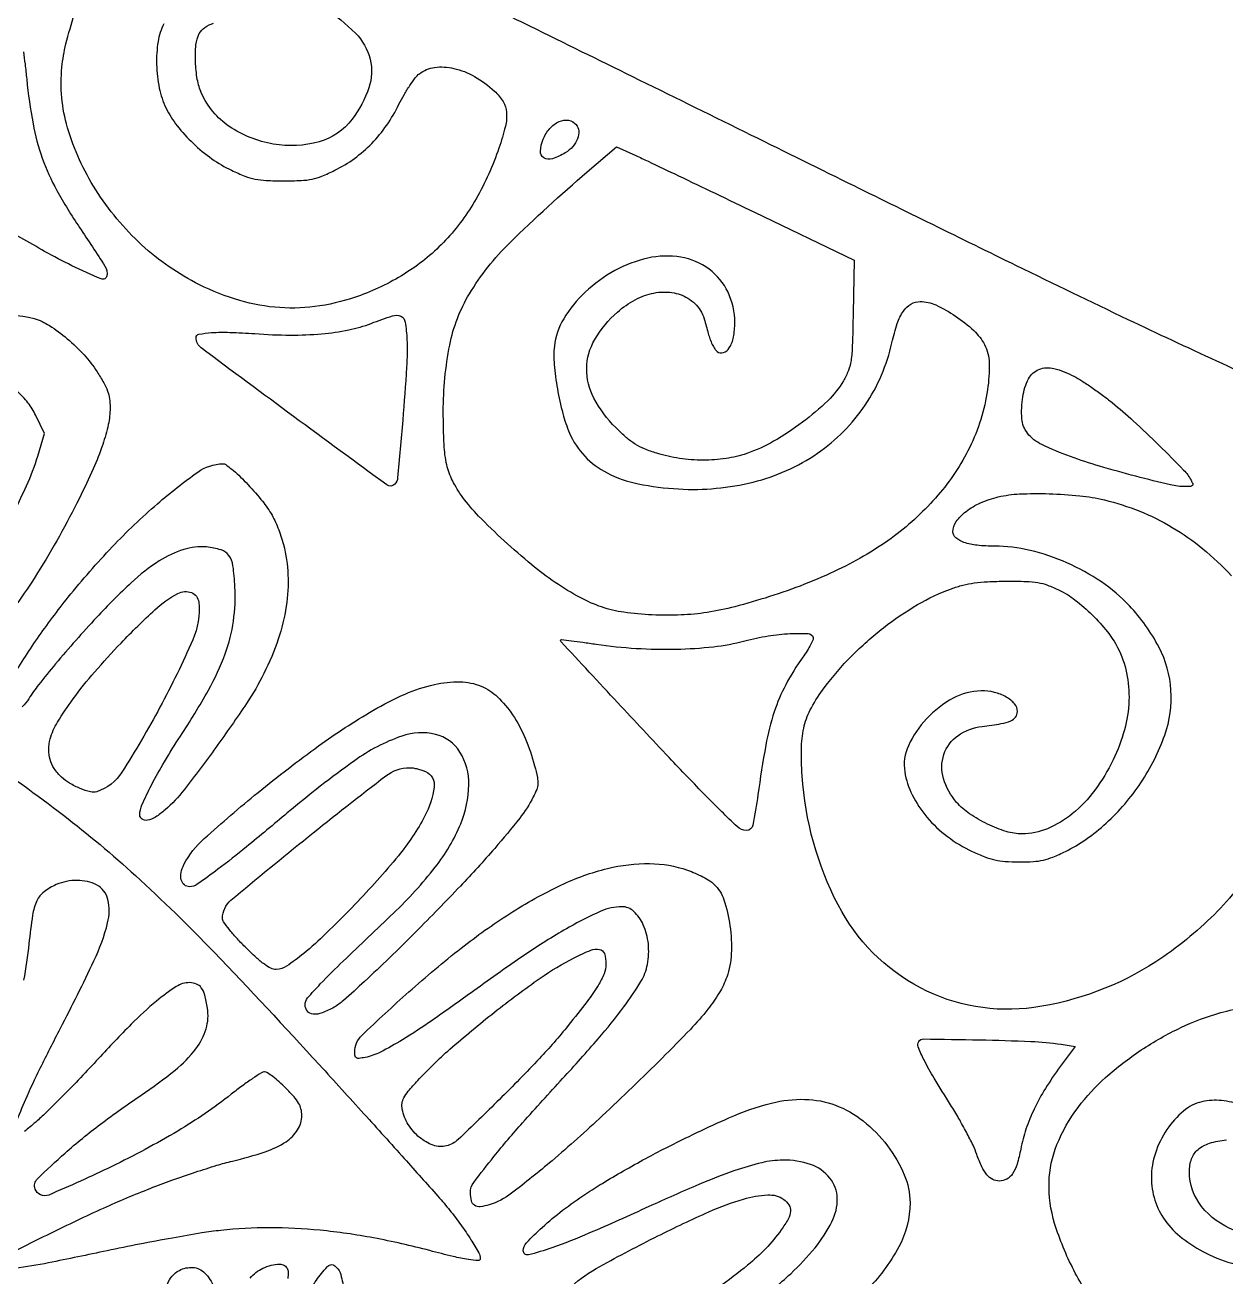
# Model space of a CAD drawing. Header units: inches. Extents: x 164 to 6104, y 4585 to 8790.
# Drawn here: x 5651.8 to 5677.86, y 5374.46 to 5401.63 of the extents above; entities that cross this region are included whole.
import ezdxf

# ---------------------------------------------------------------- set-up
doc = ezdxf.new("R2010")
doc.units = ezdxf.units.IN
doc.header["$LTSCALE"] = 50
doc.header["$MEASUREMENT"] = 0

# ---------------------------------------------------------------- blocks, each defined once
blk = doc.blocks.new('JACZ-COO-GE-001-CAR-LOGO-R00')
at = {"color": 8}
for points in [[(6138.07, 3519.85, -0.003782), (6111.38, 3531.85, -0.003657), (6084.56, 3544.39, -0.002578), (6050.83, 3560.68, -0.000791), (6000.07, 3585.62, 0.000111), (5968.48, 3601.2, 0.000091), (5934.74, 3617.81, 0.000092), (5903.73, 3633.07, 0.000245), (5881.57, 3643.95, -0.000842)], [(5792.87, 3633.88, 0.081313), (5791.09, 3628.48, 0.045597), (5790.64, 3621.56, 0.044678), (5791.46, 3614.44, 0.06249), (5793.53, 3608.38, 0.052881), (5796.88, 3603.03, 0.036335), (5801.71, 3597.73, 0.03566), (5807.38, 3593.05, 0.043826), (5813.3, 3589.59, 0.016448), (5817.39, 3587.81, 0.04407), (5820.44, 3586.91, 0.039226), (5823.79, 3586.49, 0.010899), (5829.09, 3586.38, 0.010546), (5834.41, 3586.49, 0.040343), (5837.7, 3586.9, 0.046477), (5840.64, 3587.8, 0.01732), (5844.59, 3589.58, 0.043162), (5850.49, 3593.15, 0.042193), (5855.74, 3597.71, 0.041185), (5860.25, 3603.19, 0.037257), (5863.98, 3609.53, -0.016476), (5865.52, 3612.42, -0.016607), (5867.25, 3615.19, -0.016654), (5868.91, 3617.51, -0.062052), (5870.17, 3618.78, -0.136019), (5874.77, 3620.7, -0.088742), (5880.54, 3620.4, -0.073814), (5886.83, 3617.93, -0.054696), (5892.86, 3613.51, -0.070233), (5895.46, 3610.35, -0.118236), (5896.51, 3607.11, -0.081114), (5896.16, 3602.89, -0.020529), (5894.21, 3596.28, -0.047326), (5887.31, 3580.95, -0.059464), (5878.07, 3568.42, -0.061347), (5866.39, 3558.71, -0.055356), (5852.31, 3551.73, -0.04886), (5840.05, 3548.56, -0.055342), (5827.91, 3548.03, -0.054476), (5815.79, 3550.18, -0.04502), (5803.58, 3554.97, -0.070173), (5786.12, 3567.03, -0.065782), (5772.23, 3583.68, -0.069231), (5763.72, 3602.46, -0.097181), (5762.01, 3620.74, -0.036203), (5763.24, 3627.79, -0.016327), (5765.81, 3636.82, -0.016114)], [(5841.44, 3638.45, -0.061169), (5850.81, 3631.04, -0.134312), (5855.25, 3623.13, -0.145908), (5854.87, 3614.52, -0.077307), (5849.81, 3605.01, -0.165474), (5839.85, 3598.2, -0.110992), (5825.96, 3597.49, -0.10628), (5812.62, 3602.85, -0.141067), (5804.26, 3612.84, -0.060312), (5802.97, 3617.07, -0.034329), (5802.4, 3622.41, -0.034025), (5802.55, 3627.52, -0.09872), (5803.57, 3630.89, -0.118074), (5805.27, 3632.79, -0.083993), (5807.86, 3634.02, -0.052441)], [(5750.34, 3625.43, -0.007846), (5750.85, 3621.63, -0.004749), (5751.35, 3617.13, 0.02031), (5753.26, 3603.65, 0.040161), (5756.06, 3593.22, 0.040905), (5760.45, 3583.49, 0.021894), (5767.34, 3572.24, -0.004911), (5775.03, 3560.58, -0.195483), (5775.6, 3557.61, -0.474435), (5773.88, 3556.71, -0.012674), (5765.02, 3560.72, -0.016375), (5756.78, 3565.04, -0.003302), (5742.45, 3573.3, -0.003632)], [(5744.35, 3479.69, 0.007879), (5751.29, 3494.18, 0.033586), (5754.71, 3503.15), (5756.78, 3509.93), (5754.09, 3515.42, 0.049276), (5751.71, 3519.28, 0.046131), (5748.57, 3522.69, 0.049565)], [(5739.7, 3544.58, -0.152746), (5753.62, 3544.74, -0.070962), (5758.23, 3542.61, -0.031953), (5763.6, 3538.63, -0.03131), (5768.71, 3533.72, -0.042418), (5772.63, 3528.66, -0.015068), (5774.66, 3525.31, -0.041993), (5775.8, 3522.81, -0.0518), (5776.38, 3520.48, -0.034673), (5776.57, 3517.73, -0.053678), (5776.03, 3512.68, -0.02813), (5774.34, 3506.6, -0.022448), (5771.48, 3499.28, -0.011572), (5767.29, 3490.38, -0.023804), (5754.66, 3467.83, -0.031398), (5740.95, 3448.67, -0.030149)], [(5746.59, 3435.42, -0.020343), (5754.57, 3447.95, -0.017506), (5763.93, 3460.45, -0.020246), (5777.23, 3475.68, -0.024912), (5790.88, 3488.71, -0.024115), (5803.13, 3498.3, -0.147277), (5810.67, 3500.83, -0.163137), (5811.57, 3500.56, -0.016193), (5813.4, 3499.17, -0.019056), (5815.51, 3497.33, -0.014001), (5817.71, 3495.13, -0.016921), (5822.23, 3490.02, -0.036927), (5825.26, 3485.75, -0.042175), (5827.37, 3481.47, -0.029865), (5829.03, 3476.36, -0.053315), (5830.4, 3467.23, -0.048107), (5829.88, 3457.7, -0.044414), (5827.45, 3447.74, -0.033781), (5823.12, 3437.38, -0.031907), (5817.87, 3428.35, -0.009092), (5808.59, 3415.04, -0.008121), (5798.96, 3402.2, -0.04853), (5793.23, 3396.13, -0.038645), (5790.33, 3393.97, -0.092579), (5787.86, 3392.99, -0.200031), (5786.27, 3393.31, -0.248702), (5785.57, 3394.63, -0.10563), (5786.22, 3397.65, -0.013788), (5789.09, 3403.61, -0.015157), (5793.03, 3410.71, -0.010895), (5797.84, 3418.4, 0.016828), (5806.35, 3432.37, 0.040851), (5811.41, 3443.34, 0.051977), (5813.89, 3453.23, 0.048753), (5814.36, 3463.63, 0.021447), (5813.76, 3469.97, 0.121748), (5812.51, 3473.09, 0.16548), (5810.15, 3474.77, 0.049092), (5805.74, 3475.64, 0.102444), (5798.84, 3474.88, 0.064311), (5791.47, 3471.41, 0.045064), (5782.98, 3464.83, 0.017681), (5772.5, 3454.35, 0.00692), (5766.2, 3447.4, 0.006968), (5760.1, 3440.3, 0.006923), (5754.95, 3433.95, 0.026044), (5752, 3429.76, -0.059885), (5750.03, 3427.34, -0.040189)], [(6123.77, 3381.35, -0.062301), (6110.64, 3364.53, -0.051488), (6092.96, 3350.22, -0.110001), (6055.99, 3336.37, -0.157111), (6021.72, 3342.33, -0.153424), (5996.82, 3367.38, -0.103709), (5985.95, 3406.47, -0.021285), (5985.75, 3415.33, -0.05654), (5986.6, 3421.6, -0.064432), (5988.74, 3427.04, -0.034747), (5992.65, 3433.09, -0.034447), (6000.88, 3442.64, -0.032162), (6010.53, 3451.21, -0.033136), (6020.85, 3458.2, -0.044243), (6031.08, 3463.02, -0.02515), (6034.57, 3464.11, -0.028888), (6038, 3464.78, -0.023224), (6042.04, 3465.15, -0.009457), (6047.57, 3465.28, -0.007486), (6053.75, 3465.23, -0.035127), (6057.28, 3464.89, -0.048609), (6060.17, 3464.11, -0.02372), (6063.68, 3462.6, -0.051016), (6068.52, 3459.6, -0.029396), (6073.69, 3455.09, -0.029406), (6078.3, 3450.01, -0.051546), (6081.38, 3445.25, -0.066404), (6084.1, 3437.54, -0.061513), (6084.8, 3429.17, -0.057205), (6083.44, 3420.34, -0.044979), (6080.04, 3411.27, -0.048058), (6074.48, 3402.07, -0.062354), (6067.66, 3394.96, -0.071031), (6060.14, 3390.44, -0.099388), (6052.48, 3388.89, -0.07532), (6047.71, 3389.6, -0.03743), (6042, 3391.84, -0.037225), (6036.58, 3394.96, -0.063384), (6032.67, 3398.41, -0.108412), (6028.69, 3405.63, -0.15441), (6028.82, 3412.91, -0.161471), (6033.06, 3418.56, -0.120625), (6040.39, 3421.37, 0.009758), (6046.16, 3422.22, 0.058295), (6049.07, 3423.06, 0.135114), (6050.52, 3424.2, 0.160254), (6051.07, 3425.86, 0.180767), (6050.2, 3428.18, 0.084281), (6047.68, 3430.25, 0.070464), (6044.09, 3431.68, 0.063297), (6040.1, 3432.13, 0.1213), (6031.62, 3429.9, 0.079194), (6023.57, 3423.71, 0.081724), (6018.07, 3415.55, 0.148353), (6016.99, 3407.65, 0.077056), (6019.25, 3400.66, 0.059171), (6023.68, 3393.96, 0.055599), (6029.89, 3388.09, 0.051902), (6037.37, 3383.58, 0.016668), (6041.21, 3381.94, 0.038095), (6044.22, 3381.02, 0.037769), (6047.35, 3380.56, 0.016127), (6051.59, 3380.41, 0.015336), (6055.89, 3380.52, 0.041304), (6058.92, 3380.95, 0.04227), (6061.8, 3381.86, 0.0167), (6065.59, 3383.57, 0.038049), (6071.88, 3387.29, 0.031992), (6077.93, 3392.13, 0.030934), (6083.51, 3397.88, 0.029871), (6088.42, 3404.34, 0.062584), (6095.65, 3418.78, 0.101488), (6097.52, 3432.33, 0.104287), (6093.9, 3445.27, 0.068994), (6084.93, 3457.88, 0.055011), (6076.47, 3465.07, 0.044753), (6066.05, 3470.84, 0.0451), (6054.88, 3474.61, 0.05868), (6044.16, 3475.88, -0.025825), (6038.85, 3476.16, -0.057188), (6034.9, 3477.04, -0.088583), (6032.43, 3478.42, -0.224805), (6031.57, 3480.24, -0.156413), (6032.56, 3483.33, -0.073775), (6035.51, 3486.38, -0.060668), (6039.92, 3489, -0.045525), (6045.29, 3490.79, -0.046668), (6051.71, 3491.68, -0.018288), (6060.67, 3491.75, -0.018462), (6069.9, 3491.15, -0.03327), (6077.37, 3489.87, -0.03669), (6088.06, 3486.47, -0.039004), (6097.92, 3481.58, -0.037982), (6107.12, 3475.1, -0.031546), (6115.85, 3466.91, -0.04237)], [(5737.57, 3412.38, -0.016881), (5762.44, 3394.55, -0.020929), (5784.26, 3376.25, -0.016614), (5808.05, 3353.06, -0.006203), (5839.92, 3319.01, -0.000972), (5853.38, 3304.21, -0.001282), (5865.59, 3290.67, -0.000923), (5875.77, 3279.27, -0.012493), (5879.38, 3275.01, -0.013865), (5882.72, 3270.61, -0.014905), (5885.73, 3266.14, -0.011233), (5888.11, 3262.16, -0.13005), (5888.57, 3260.42, -0.430861), (5887.93, 3259.81, -0.025254), (5884.96, 3260.13, -0.019881), (5880.37, 3261.05, -0.005546), (5873.27, 3262.85, 0.018324), (5856.27, 3266.69, 0.02243), (5840.15, 3268.98, 0.023822), (5824.78, 3269.73, 0.027114), (5810.07, 3268.95, 0.013545), (5804.31, 3268.17, 0.003896), (5795.44, 3266.65, 0.003917), (5785.46, 3264.78, 0.00416), (5775.72, 3262.79, -0.003132), (5757.97, 3259.14, -0.015031), (5747.79, 3257.42, -0.020927)], [(5742.5, 3260.09, -0.002621), (5758.42, 3268.05, -0.008253), (5774.62, 3275.72, -0.013187), (5788.74, 3281.67, -0.007104), (5795.3, 3284.13, -0.005898), (5802.36, 3286.56, -0.00596), (5808.87, 3288.64, -0.015984), (5813.57, 3289.92, 0.021423), (5823.51, 3292.73, 0.065737), (5829.8, 3295.77, 0.107362), (5833.31, 3299.34, 0.141384), (5834.57, 3303.71, 0.060877), (5834.33, 3305.69, 0.071536), (5833.62, 3307.44, 0.049598), (5832.22, 3309.36, 0.014577), (5829.71, 3312.02, 0.014697), (5827.74, 3313.88, 0.019349), (5825.83, 3315.45, 0.017102), (5824.17, 3316.62, 0.146235), (5823.31, 3316.88, 0.140467), (5822.35, 3316.6, 0.007791), (5819.71, 3314.9, 0.01154), (5816.61, 3312.71, 0.008153), (5813.22, 3310.13, -0.033025), (5797.04, 3299.01, -0.021471), (5777.06, 3288.27, -0.012734), (5758, 3279.65, -0.431396), (5753.9, 3281.46, -0.291578), (5754.61, 3284.54, -0.013115), (5762.95, 3292.32, -0.019265), (5773.63, 3301.06, -0.014351), (5786.03, 3309.89, 0.022509), (5796.23, 3317.41, 0.06022), (5802.5, 3323.87, 0.088828), (5805.62, 3329.96, 0.11548), (5806.03, 3336.2, 0.02223), (5805.2, 3340.12, 0.090075), (5804.18, 3342.32, 0.145017), (5802.73, 3343.47, 0.095891), (5800.63, 3343.88, 0.143944), (5796.6, 3342.69, 0.030651), (5790.63, 3338.31, 0.023828), (5782.97, 3331.29, 0.009352), (5773.07, 3320.92, -0.004485), (5767.65, 3315.14, -0.004469), (5762.13, 3309.45, -0.00438), (5757.21, 3304.56, -0.017489), (5754.07, 3301.7, -0.005635), (5750.65, 3298.86, -0.055544)], [(5748.09, 3301.42, -0.009964), (5751.06, 3308.6, -0.01147), (5755.43, 3317.99, -0.005195), (5761.56, 3330.1, 0.008871), (5771.7, 3350.48, 0.049157), (5775.84, 3361.99, 0.118795), (5775.92, 3369.01, 0.220429), (5772.5, 3373.42, 0.061926), (5769.7, 3374.45, 0.055454), (5766.63, 3374.81, 0.053314), (5763.44, 3374.5, 0.048942), (5760.29, 3373.52, 0.064825), (5756.6, 3371.36, 0.119961), (5754.46, 3368.66, 0.070296), (5753.14, 3364.31, 0.01181), (5752.01, 3355.66, -0.019423), (5750.4, 3344.61, -0.024288)], [(6117.94, 3222.13, -0.042935), (6109.41, 3223.27, -0.05274), (6096.4, 3227.64, -0.063521), (6085.46, 3234.45, -0.060535), (6076.18, 3244.08, -0.042129), (6068.14, 3256.88, -0.044574), (6062.33, 3271.09, -0.081407), (6060.63, 3283.47, -0.090028), (6063.01, 3294.89, -0.065885), (6069.42, 3306.17, -0.048385), (6077.75, 3315.2, -0.035815), (6088.52, 3323.52, -0.035412), (6100.53, 3330.31, -0.04353), (6112.59, 3334.82, -0.035386), (6120.13, 3336.34, -0.030806)], [(6116.58, 3269.03, -0.133884), (6106.8, 3276.19, -0.168475), (6103.09, 3286.72, -0.087634), (6103.76, 3290.61, -0.12987), (6105.71, 3293.44, -0.106037), (6109.15, 3295.31, -0.045801), (6114.29, 3296.33, 0.01111)], [(6118.89, 3306.76, 0.068123), (6112.8, 3308.21, 0.080012), (6106.89, 3307.84, 0.12048), (6101.32, 3305.06, 0.070093), (6096.31, 3299.46, 0.066389), (6092.79, 3292.31, 0.080796), (6091.58, 3284.94, 0.077741), (6092.64, 3278.1, 0.079648), (6095.73, 3271.98, 0.071601), (6100.91, 3266.62, 0.048042), (6108.13, 3262.08, 0.053767), (6117.04, 3258.73, 0.036763)], [(5972.01, 3247.19, 0.026682), (5982.47, 3255.86, 0.035656), (5989.83, 3263.71, 0.053361), (5994.95, 3271.58, 0.123016), (5996.56, 3278.64, 0.164833), (5994.34, 3284.77, 0.143019), (5988.5, 3288.88, 0.086084), (5980.07, 3290.21, 0.055535), (5973.7, 3289.41, 0.024436), (5965.55, 3287.02, 0.017244), (5954.73, 3282.84, 0.006127), (5939.57, 3276.15, -0.004399), (5921.45, 3268.08, -0.017916), (5910.23, 3263.67, -0.024478), (5903.12, 3261.55, -0.486576), (5901.57, 3262.77, -0.192599), (5902.55, 3265.21, -0.017692), (5907.31, 3269.87, -0.021471), (5913.48, 3275.03, -0.017353), (5920.52, 3280.04, -0.010423), (5925.5, 3283.18, -0.005238), (5931.92, 3286.95, -0.005198), (5938.63, 3290.71, -0.007674), (5944.61, 3293.86, -0.012558), (5963.72, 3302.97, -0.043202), (5976.69, 3307.45, -0.067356), (5986.78, 3308.59, -0.084105), (5996.03, 3306.81, -0.079156), (6004.39, 3302.06, -0.061012), (6011.74, 3294.56, -0.062845), (6016.85, 3285.79, -0.100842), (6018.57, 3277.34, -0.124891), (6015.17, 3263.95, -0.07247), (6005.17, 3250.57, -0.054656)], [(5837.71, 3251.72, -0.05769), (5840.52, 3255.94, -0.011563), (5842.28, 3257.93, -0.10729), (5843.21, 3258.58, -0.22383), (5844.02, 3258.55, -0.072005), (5845.02, 3257.82, -0.132623), (5846.35, 3255.57, -0.022095), (5847.48, 3250.64, -0.023543)], [(5793.9, 3252.69, -0.183756), (5797.53, 3256.85, -0.141305), (5801.66, 3257.74, -0.180674), (5805.19, 3256.13, -0.114649), (5807.9, 3251.78, -0.042415)], [(5818.92, 3254.51, -0.110042), (5822.83, 3257.52, -0.095363), (5827.85, 3258.78, -0.087559), (5828.58, 3258.69, -0.070415), (5829.3, 3258.36, -0.070392), (5829.89, 3257.84, -0.087381), (5830.27, 3257.21, -0.095366), (5830.45, 3256.23, -0.017603), (5830.36, 3254.39, -0.018322)]]:
    blk.add_lwpolyline(points, format="xyb", dxfattribs=at)
for points in [[(5917.56, 3603.39, -0.156849), (5918.34, 3601.45, -0.109349), (5917.99, 3599.09, -0.090971), (5916.56, 3596.74, -0.07391), (5914.29, 3594.85, -0.056742), (5910.37, 3593.03, -0.220576), (5907.78, 3593.33, -0.281096), (5906.74, 3595.35, -0.080125), (5907.59, 3598.94, -0.080879), (5909.62, 3602.22, -0.109147), (5912.42, 3604.29, -0.143319), (5915.27, 3604.68, -0.184318)], [(5971.54, 3576.88), (6001.66, 3562.38), (6001.36, 3546.38, -0.003197), (6001.12, 3536.42, -0.02788), (6000.73, 3532.02, -0.057244), (5999.94, 3529.02, -0.040045), (5998.42, 3525.87, -0.068485), (5993.7, 3519.89, -0.030477), (5986.04, 3513.37, -0.030285), (5977.31, 3507.61, -0.04803), (5969.16, 3503.91, -0.04657), (5962.91, 3502.39, -0.036793), (5955.96, 3501.9, -0.035904), (5948.82, 3502.43, -0.038424), (5942, 3503.97, -0.021546), (5938.24, 3505.31, -0.042975), (5935.43, 3506.75, -0.040266), (5932.8, 3508.7, -0.016723), (5929.56, 3511.73, -0.07385), (5922.93, 3520.67, -0.127018), (5920.76, 3529.63, -0.130054), (5923.21, 3538.36, -0.079383), (5930.07, 3546.67, -0.057028), (5935.47, 3550.43, -0.074833), (5941.11, 3552.45, -0.084433), (5946.55, 3552.6, -0.101784), (5951.34, 3550.88, -0.049603), (5953.57, 3549.19, -0.074364), (5955.1, 3547.29, -0.054593), (5956.3, 3544.61, -0.015795), (5957.54, 3540.24, 0.025834), (5958.06, 3538.56, 0.025263), (5958.75, 3536.93, 0.026109), (5959.5, 3535.57, 0.080808), (5960.19, 3534.78, 0.259055), (5962.11, 3534.42, 0.176436), (5963.89, 3535.83, 0.091576), (5965.16, 3539.11, 0.046471), (5965.57, 3543.53, 0.110725), (5963.52, 3552.69, 0.123816), (5957.79, 3559.66, 0.118721), (5949.23, 3563.28, 0.096404), (5939.24, 3563, 0.07079), (5929.27, 3559.23, 0.063465), (5920.32, 3552.71, 0.067458), (5913.8, 3544.65, 0.109393), (5910.98, 3536.34, 0.050087), (5910.93, 3530.86, 0.02054), (5911.91, 3523.48, 0.020665), (5913.54, 3516, 0.037627), (5915.57, 3510.1, 0.088287), (5920.17, 3503.11, 0.084851), (5926.95, 3498.03, 0.068639), (5936.29, 3494.76, 0.035619), (5948.57, 3493.18, 0.075108), (5971.13, 3495.28, 0.089768), (5990.58, 3504, 0.094553), (6005, 3518.54, 0.093767), (6013.11, 3537.41, -0.025018), (6014.71, 3543.24, -0.071101), (6016.58, 3547, -0.110714), (6018.87, 3549.12, -0.132479), (6021.69, 3549.88, -0.10929), (6026.36, 3548.84, -0.039063), (6032.35, 3545.47, -0.039328), (6037.85, 3541.11, -0.086392), (6041.09, 3536.85, -0.113618), (6042.51, 3531.3, -0.042348), (6042.02, 3523.22, -0.039476), (6039.98, 3514.23, -0.039563), (6036.55, 3505.67, -0.06246), (6027, 3491.27, -0.055156), (6013.83, 3478.99, -0.049383), (5996.88, 3468.79, -0.034359), (5976.07, 3460.62, -0.012409), (5965.56, 3457.59, -0.025459), (5957.17, 3455.84, -0.028616), (5949.31, 3455.08, -0.020898), (5940.54, 3455.1, -0.024832), (5932.04, 3455.89, -0.045067), (5925.26, 3457.5, -0.044241), (5918.79, 3460.33, -0.023013), (5911.27, 3464.9, -0.024907), (5904.14, 3470.23, -0.012925), (5895.77, 3477.54, -0.012609), (5888.05, 3485, -0.037152), (5883.28, 3490.64, -0.039004), (5880.17, 3495.71, -0.062429), (5878.44, 3500.48, -0.044409), (5877.62, 3506.59, -0.01114), (5877.38, 3516.66, -0.048789), (5879.33, 3536.73, -0.086996), (5885.28, 3552.17, -0.063804), (5897.5, 3567.64, -0.016578), (5920.93, 3589.1), (5929.79, 3596.69), (5935.6, 3594.03, -0.003919), (5939.31, 3592.31, -0.000353), (5948.56, 3587.9, -0.000459), (5959.58, 3582.63, -0.000358)], [(5866.38, 3538.38, -0.027691), (5866.29, 3530.03, -0.004579), (5865.09, 3513.98, -0.001315), (5863.57, 3496.56, -0.170588), (5862.69, 3494.62, -0.37547), (5860.26, 3494.41, -0.00106), (5832.04, 3515.14, -0.001297), (5804.15, 3535.83, -0.236785), (5802.57, 3538.97, -0.363206), (5803.43, 3539.99, -0.027688), (5807.27, 3540.47, -0.024831), (5812.84, 3540.56, -0.010255), (5820.37, 3540.16, 0.016631), (5831.09, 3539.72, 0.02396), (5840.58, 3540.11, 0.027381), (5848.77, 3541.29, 0.043552), (5855.57, 3543.28, -0.015037), (5861.97, 3545.56, -0.186543), (5864.5, 3545.42, -0.252341), (5865.85, 3543.64, -0.027913)], [(6068.17, 3527.28, -0.020614), (6070.51, 3525.91, -0.008402), (6073.59, 3523.87, -0.008297), (6076.82, 3521.56, -0.010484), (6079.73, 3519.31, -0.016586), (6086.13, 3513.79, -0.008045), (6093.96, 3506.33, -0.005263), (6101.34, 3498.92, -0.070376), (6103.6, 3495.82, -0.034831), (6104.09, 3494.73, -0.278096), (6103.99, 3494.21, -0.194681), (6103.43, 3493.94, -0.017891), (6101.85, 3493.89, -0.05761), (6097.37, 3494.42, -0.005737), (6086.85, 3497.04, -0.007923), (6075.88, 3500.1, -0.014916), (6067.14, 3502.97, -0.024888), (6058.41, 3506.63, -0.113227), (6054.12, 3510.04, -0.151492), (6052.41, 3514.43, -0.056785), (6052.69, 3521.1, -0.07955), (6054.44, 3526.5, -0.181509), (6057.56, 3529.35, -0.159651), (6062.1, 3529.64, -0.058618)], [(5803.39, 3458.97, -0.127301), (5801.58, 3447.57, -0.020485), (5791.65, 3427.15, -0.018467), (5780.17, 3407.56, -0.172555), (5772.57, 3401.64, -0.14497), (5770.64, 3401.57, -0.033773), (5767.54, 3402.61, -0.035242), (5764.35, 3404.2, -0.055694), (5761.91, 3406.02, -0.055518), (5759.71, 3408.61, -0.07695), (5758.41, 3411.36, -0.078244), (5758.02, 3414.33, -0.059637), (5758.49, 3417.59, -0.071631), (5760.69, 3422.69, -0.021621), (5765.41, 3429.71, -0.019369), (5771.89, 3437.82, -0.013039), (5779.88, 3446.59, -0.015051), (5790.16, 3456.66, -0.065235), (5797.11, 3461.58, -0.213595), (5801.2, 3461.84, -0.287228)], [(5989.27, 3448.29, -0.185621), (5989.24, 3447.62, -0.016802), (5988.49, 3446.07, -0.020014), (5987.44, 3444.25, -0.014299), (5986.12, 3442.29, 0.032628), (5980.97, 3433.98, 0.043687), (5977.5, 3425.82, 0.033789), (5974.94, 3415.7, 0.011453), (5972.56, 3400.69, -0.015081), (5971.03, 3391.5, -0.352678), (5969.14, 3389.92, -0.199889), (5966.24, 3391.06, -0.006042), (5956.84, 3400.38, -0.005191), (5945.7, 3411.94, -0.001889), (5930.13, 3428.56, -0.000107), (5912.94, 3447.05, -0.399306), (5912.95, 3447.59, -0.234612), (5913.14, 3447.65, -0.000566), (5916.16, 3447.28, -0.003379), (5919.59, 3446.83, -0.002076), (5923.61, 3446.25, 0.020688), (5935.76, 3444.98, 0.021309), (5947.86, 3444.73, 0.022566), (5959.08, 3445.48, 0.03557), (5968.57, 3447.24, -0.022621), (5975.64, 3448.74, -0.02829), (5982.31, 3449.45, -0.024698), (5987.73, 3449.46, -0.310587)], [(5888.85, 3433.53, -0.091675), (5893.78, 3430.3, -0.054422), (5898.32, 3424.91, -0.047595), (5902.16, 3417.82, -0.03655), (5905, 3409.47, -0.011242), (5905.84, 3405.94, -0.06287), (5906, 3404, -0.082532), (5905.65, 3402.33, -0.027076), (5904.61, 3400.03, -0.046578), (5900.51, 3393.66, -0.012922), (5892.93, 3384.49, -0.010957), (5882.55, 3373.09, -0.005649), (5869.09, 3359.27, -0.00463), (5861.08, 3351.37, -0.005964), (5853.57, 3344.27, -0.004628), (5847.16, 3338.47, -0.051054), (5844.35, 3336.44, -0.040338), (5840.75, 3334.74, -0.110352), (5837.97, 3334.34, -0.201691), (5836.26, 3335.23, -0.175891), (5835.57, 3337.13, -0.177541), (5836.34, 3339.24, -0.015957), (5840.18, 3343.48, -0.009995), (5847.1, 3350.39, -0.001282), (5862.3, 3364.88, 0.036701), (5874.97, 3378.8, 0.068413), (5882.64, 3391.95, 0.092443), (5885.12, 3403.71, 0.145171), (5882.43, 3413.61, 0.197425), (5875.03, 3418.97, 0.145032), (5864.81, 3418.45, 0.071101), (5850.47, 3410.98, 0.019211), (5830.19, 3395.21, -0.003278), (5817.81, 3384.93, -0.009988), (5809.22, 3378.18, -0.008793), (5802.95, 3373.63, -0.153973), (5800.58, 3372.88, -0.182656), (5799.04, 3373.46, -0.153182), (5798.13, 3374.97, -0.109915), (5798.08, 3377.18, -0.069985), (5798.93, 3379.61, -0.091186), (5805, 3387.44, -0.011508), (5821.34, 3401.4, -0.014511), (5839.67, 3415.47, -0.023703), (5856.07, 3426.18, -0.029677), (5865.83, 3431.15, -0.047932), (5874.68, 3434.05, -0.058345), (5882.43, 3434.86, -0.096307)], [(5872.02, 3407.72, -0.331242), (5874.62, 3403, -0.088291), (5871.82, 3394.3, -0.049735), (5863.78, 3382.25, -0.020303), (5850.66, 3367.52, -0.008007), (5841.89, 3358.73, -0.020172), (5835.15, 3352.7, -0.024029), (5829.98, 3348.84, -0.149491), (5826.85, 3347.88, -0.113769), (5825.25, 3348.25, -0.043185), (5823.27, 3349.43, -0.029573), (5820.76, 3351.48, -0.010345), (5817.4, 3354.71, -0.012115), (5814.78, 3357.45, -0.016621), (5812.58, 3360.05, -0.013352), (5810.9, 3362.29, -0.1555), (5810.57, 3363.32, -0.222032), (5813.14, 3368.82, -0.004871), (5836.52, 3388, -0.005861), (5859.98, 3406.42, -0.164951), (5867.22, 3408.88, -0.039268), (5868.27, 3408.8, -0.020006), (5869.56, 3408.54, -0.019747), (5870.88, 3408.16, -0.027893)], [(5951.26, 3377.9, -0.019101), (5953.6, 3376.97, -0.017144), (5955.94, 3375.85, -0.017462), (5957.97, 3374.69, -0.050392), (5959.26, 3373.7, -0.125018), (5962.29, 3368.95, -0.045626), (5964.11, 3361.11, -0.045167), (5964.5, 3352.61, -0.074844), (5963.13, 3345.58, -0.04921), (5960.87, 3340.8, -0.03343), (5957.44, 3335.85, -0.022348), (5952.12, 3329.76, -0.006859), (5943.57, 3321.04, -0.006821), (5925.48, 3303.6, -0.012653), (5910.27, 3290.02, -0.012738), (5898.03, 3280.18, -0.088985), (5891.24, 3276.69, -0.047821), (5888.53, 3276.13, -0.173598), (5886.85, 3276.54, -0.189351), (5885.9, 3277.89, -0.058363), (5885.59, 3280.41, -0.164082), (5886.58, 3283.44, -0.009371), (5892.71, 3291.31, -0.011578), (5901.38, 3301.52, -0.00486), (5913.49, 3314.88, 0.008412), (5924.24, 3326.91, 0.018401), (5931.98, 3336.56, 0.02244), (5937.14, 3344.19, 0.091196), (5939.14, 3349.41, 0.071189), (5939.41, 3355.61, 0.080278), (5937.88, 3361.37, 0.09913), (5935, 3365.43, 0.194045), (5931.37, 3366.85, 0.102147), (5925.05, 3365.48, 0.024817), (5915.47, 3360.65, 0.019554), (5902.95, 3352.87, 0.008031), (5886.57, 3341.4, -0.005007), (5874, 3332.48, -0.014223), (5865.01, 3326.61, -0.019295), (5858.35, 3322.87, -0.069012), (5853.74, 3321.26, -0.018422), (5851.91, 3320.97, -0.152664), (5851.1, 3321.11, -0.229663), (5850.69, 3321.67, -0.046419), (5850.57, 3322.92, -0.204613), (5852.69, 3327.89, -0.008725), (5866.99, 3341.1, -0.015733), (5882.82, 3354.35, -0.023993), (5897.42, 3364.73, -0.03107), (5912.95, 3373.37, -0.051454), (5927.06, 3378.4, -0.061832), (5939.81, 3379.89, -0.082891)], [(5926.57, 3349.49, -0.096078), (5926, 3346.56, -0.041806), (5924.21, 3343.01, -0.025666), (5920.91, 3338.2, -0.006797), (5915.15, 3330.88, -0.019222), (5906.46, 3320.94, -0.008669), (5894.35, 3308.55, -0.003907), (5881.89, 3296.45, -0.133163), (5878.31, 3294.49, -0.145351), (5874.32, 3294.71, -0.088143), (5870.19, 3297.07, -0.080584), (5866.8, 3300.98, -0.089418), (5864.97, 3305.62, -0.081647), (5864.91, 3307.4, -0.091964), (5865.44, 3309.03, -0.051357), (5866.79, 3311.02, -0.009982), (5869.65, 3314.28, -0.028083), (5879.35, 3323.76, -0.013165), (5892.88, 3334.97, -0.012925), (5906.67, 3345.23, -0.036474), (5916.96, 3351.4, -0.020559), (5922.02, 3353.7, -0.146655), (5924.66, 3353.95, -0.27626), (5926.1, 3352.66, -0.074083)], [(6064.29, 3325.24), (6068.5, 3324.62), (6064.01, 3318.5, 0.019627), (6059.56, 3311.91, 0.027133), (6056.13, 3305.65, 0.029794), (6053.66, 3299.58, 0.034727), (6052.07, 3293.56, -0.024941), (6050.96, 3288.96, -0.076071), (6049.59, 3286.06, -0.120152), (6047.84, 3284.46, -0.125847), (6045.57, 3283.88, -0.122156), (6043.58, 3284.37, -0.096403), (6041.85, 3285.77, -0.065983), (6040.28, 3288.22, -0.025958), (6038.77, 3291.94, 0.028738), (6037.63, 3294.72, 0.009544), (6035.65, 3298.64, 0.009466), (6033.29, 3302.92, 0.010632), (6030.85, 3306.94, -0.005851), (6025.87, 3314.99, -0.018704), (6022.81, 3320.51, -0.021389), (6021.04, 3324.42, -0.238394), (6021.19, 3326.07, -0.263604), (6022.63, 3326.86, -0.001353), (6039.59, 3326.58, -0.005846), (6055.14, 3326.1, -0.025647)], [(5980.35, 3278.32, -0.09869), (5981.95, 3276.64, -0.163117), (5982.42, 3274.75, -0.107201), (5981.7, 3272.38, -0.029825), (5979.6, 3269.08, -0.067296), (5969.45, 3258.42, -0.020546), (5951.46, 3245.2, -0.017339), (5932.86, 3233.58, -0.130204), (5922.92, 3230.89, -0.168575), (5920.8, 3231.61, -0.036316), (5917.88, 3234.25, -0.036734), (5915.01, 3237.73, -0.042883), (5912.85, 3241.42, -0.197702), (5912.55, 3246.77, -0.129455), (5916.05, 3251.96, -0.054406), (5924.77, 3258.07, -0.009844), (5942.31, 3267.27, -0.010263), (5957.75, 3274.59, -0.034869), (5968.21, 3278.44, -0.056518), (5975.53, 3279.69, -0.16857)]]:
    blk.add_lwpolyline(points, format="xyb", close=True, dxfattribs=at)

msp = doc.modelspace()

# ---------------------------------------------------------------- block references
at = {"xscale": 0.07174195398747743, "yscale": 0.07174195398747743, "zscale": 0.07174195398747743}
msp.add_blockref('JACZ-COO-GE-001-CAR-LOGO-R00', (5239.21848, 5140.95246), dxfattribs=at)

doc.saveas('drawing.dxf')
